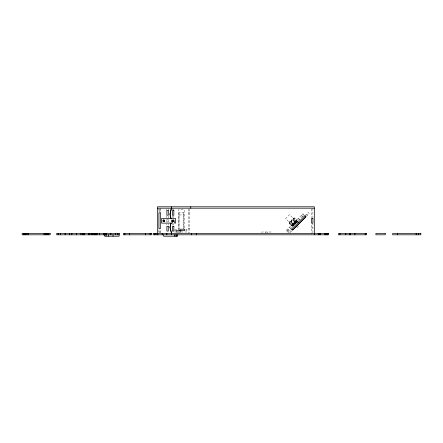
<?xml version="1.0" encoding="UTF-8"?>
<svg xmlns="http://www.w3.org/2000/svg" width="443" height="443" viewBox="0 0 443 443"><rect width="100%" height="100%" fill="white"/><g stroke="black" fill="none" stroke-linecap="round" stroke-linejoin="round"><path stroke-width="0.33" stroke-dasharray="2.21 1.66" d="M289.201 222.48L289.318 223.361L291.189 225.288M171.231 222.148L171.541 220.802L171.231 219.451M171.231 222.059L171.541 220.802L171.231 219.54M289.318 222.198L289.218 223.466L291.084 225.387M291.212 220.304L291.212 221.467L293.083 223.394M289.213 222.297L289.5 221.954M293.266 218.194L293.083 219.595L294.955 221.522M293.742 225.376L292.751 224.385L293.416 225.038M295.553 223.571L294.556 222.58L295.215 223.244M295.636 223.482L294.75 222.386L295.409 223.05M297.242 221.882L298.671 222.956M290.896 224.523L295.514 219.905M296.605 219.866L290.924 225.553L291.25 225.886L296.937 220.199C294.866 215.553 290.237 219.064 294.85 221.627M292.308 226.146L291.826 225.31L292.485 225.974M294.202 224.252L293.72 223.416L294.373 224.08M294.639 223.815L293.814 223.322M295.309 223.145L294.65 222.486L295.808 223.311M296.345 222.115L295.68 221.456L296.666 222.447M297.081 221.373L296.422 220.714L297.995 222.707M297.181 221.279L296.522 220.614L298.759 222.868M287.297 231.423L303.937 214.783L302.946 213.797L286.305 230.438L288.288 232.414L291.588 229.114M292.817 226.301L291.721 225.415M294.9 224.219L293.914 223.222L294.861 224.252M296.583 222.536L295.487 221.65L296.411 222.707M304.895 215.807L308.195 212.507L309.186 213.498L305.886 216.799M290.137 232.542L292.579 230.105M296.921 227.746L299.097 225.565M291.289 220.165L292.696 219.983L294.623 221.854M289.401 222.059L289.744 221.771M293.404 218.111L294.567 218.117L296.838 220.298M289.639 221.877L290.907 221.777L293.144 223.992M289.921 221.76L290.802 221.877L293.072 224.064M158.91 209.129L160.311 209.129M158.91 210.154L160.311 210.154M158.91 211.555L160.311 211.555M178.989 229.02L178.989 212.629L183.751 212.629L183.751 228.333M188.325 212.906L189.726 212.906M179.033 214.966L183.701 214.966M166.878 219.634L168.279 219.634M166.878 221.965L168.279 221.965M311.518 227.569L312.919 227.569M188.325 228.738L189.726 228.738M174.525 229.203L178.573 229.203M185.755 229.203L186.924 229.203L186.924 232.005L181.53 232.005M174.437 230.604L175.877 230.604M185.578 230.604L186.924 230.604M158.91 231.445L160.311 231.445M174.437 232.005L175.6 232.005M271.177 232.005L261.835 232.005L261.835 233.406M158.91 232.475L160.311 232.475M306.545 214.157L307.536 215.148M302.453 214.29L303.438 215.281M301.461 215.281L303.438 217.264M298.355 218.382L300.337 220.365M297.613 221.506L298.864 222.763M297.236 221.218L297.574 221.544M297.353 221.771L294.196 218.582L289.572 223.206L292.745 226.367M296.987 221.472L296.328 220.808L296.982 221.478M297.319 221.805L298.565 223.062M295.188 220.232L289.572 214.622L285.613 218.582L291.223 224.197M295.786 221.35L296.732 222.386M295.592 221.544L296.406 222.713M294.789 221.688L295.121 222.015M295.066 222.07C292.995 217.419 288.371 220.93 292.978 223.494M294.689 221.788L294.966 222.17M295.481 223.643L294.457 222.679L295.11 223.344M294.639 224.479L293.615 223.521L294.54 224.579M292.917 223.56L293.249 223.887M293.809 225.304L292.862 224.274L293.515 224.944M293.587 225.537L292.563 224.573L293.216 225.238M293.482 225.642L292.662 224.474L293.321 225.138M293.072 226.046L291.92 225.216M292.02 225.116L292.973 226.146M291.023 225.454L291.356 225.78M289.44 227.298L290.431 228.289M287.789 228.948L290.763 231.922M286.798 229.939L289.772 232.913M312.919 208.193L312.919 217.779M312.919 232.835L312.919 223.82L311.518 223.837L311.518 234.148M311.518 208.836L311.518 217.779M267.207 232.005L267.207 233.406M265.806 232.005L265.806 233.406M189.726 208.874L189.726 232.725M188.325 208.874L188.325 233.406M184.216 227.896L184.216 209.594L178.518 209.594L178.518 229.928M183.701 212.629L183.701 228.97M179.033 212.629L179.033 228.97M173.85 208.775L173.85 209.943M173.85 215.807L173.85 217.646M173.85 223.338L173.85 225.177M172.449 208.775L172.449 209.943M172.449 215.807L172.449 217.646M172.449 223.953L172.449 225.177M168.279 208.775L168.279 209.943M168.279 215.857L168.279 223.106M168.279 223.765L168.279 225.083M166.878 208.775L166.878 210.525M166.878 215.857L166.878 223.106M166.878 223.765L166.878 225.083M160.311 208.193L160.311 212.197M160.311 232.741L160.311 230.044L158.91 230.044L158.91 233.406M158.91 208.193L158.91 212.197M297.286 221.173L296.622 220.514L297.275 221.179"/><path stroke-width="0.66" d="M171.076 222.823L170.001 227.547L171.541 233.406L171.541 234.807M171.541 206.792L170.001 214.495L171.076 218.908M170.926 223.322L170.001 227.104L171.541 233.406M171.541 208.193L170.001 214.052L171.076 218.776M291.588 229.114L304.895 215.752L305.886 216.743L292.579 230.05M157.509 208.193L314.32 208.193M172.449 220.099L173.85 220.099L173.85 221.5L172.449 221.5M304.895 215.807L305.886 216.799L292.579 230.105L291.588 229.059M173.833 220.791L174.692 223.122L175.55 223.122L175.55 218.454L161.545 218.454L161.545 223.122L172.432 223.122L172.449 220.564M418.513 233.406L418.513 234.807M416.182 233.406L416.182 234.807M397.365 233.406L397.365 234.807M365.176 233.406L365.176 234.807M354.904 233.406L354.904 234.807M350.236 233.406L350.236 234.807M349.538 233.406L349.538 234.807M345.8 233.406L345.8 234.807M339.964 233.406L339.964 234.807M327.693 233.406L327.693 234.807M327.233 233.406L327.233 234.807M326.292 233.406L326.292 234.807M325.832 233.406L325.832 234.807M324.891 233.406L324.891 234.807M320.195 233.406L320.195 234.807M319.204 233.406L319.253 234.807M318.262 233.406L318.262 234.807M314.32 234.807L314.32 206.792L157.509 206.792L157.509 234.807M196.266 233.406L196.266 234.807M191.592 233.406L191.592 234.807M190.772 206.792L190.772 208.193M180.855 230.604L180.855 232.005L176.187 232.005L176.187 230.604L184.593 230.604L184.593 229.203L179.919 229.203L179.919 230.604M177.643 234.807L177.643 236.208L163.639 236.208L163.639 234.807M176.785 234.807L176.785 236.208M175.926 234.807L175.926 236.208M174.525 234.807L174.525 236.208M166.856 233.406L166.856 234.807M162.188 233.406L162.188 234.807M157.824 233.406L157.824 234.807M155.942 233.406L155.942 234.807M154.546 233.406L154.546 234.807M150.088 233.406L150.088 234.807M145.42 233.406L145.42 234.807M129.589 233.406L129.589 234.807M124.876 233.406L124.876 234.807M119.101 234.807L119.101 236.208L104.626 236.208L104.626 234.807M117.871 233.406L117.871 234.807M115.534 233.406L115.534 234.807M113.031 234.807L113.031 236.208M110.866 233.406L110.866 234.807M108.363 234.807L108.363 236.208M106.569 233.406L106.569 234.807M106.431 233.406L106.431 234.807M106.027 234.807L106.027 236.208M105.966 233.406L105.966 234.807M104.565 233.406L104.565 234.807M104.094 233.406L104.094 234.807M103.955 233.406L103.955 234.807M99.658 233.406L99.658 234.807M96.873 233.406L96.873 234.807M96.856 233.406L96.856 234.807M95.455 233.406L95.455 234.807M94.99 233.406L94.99 234.807M94.542 233.406L94.542 234.807M94.165 233.406L94.165 234.807M94.054 233.406L94.054 234.807M92.653 233.406L92.653 234.807M91.252 233.406L91.252 234.807M89.874 233.406L89.874 234.807M88.473 233.406L88.473 234.807M84.718 233.406L84.718 234.807M83.799 233.406L83.799 234.807M83.317 233.406L83.317 234.807M82.398 233.406L82.398 234.807M80.98 233.406L80.98 234.807M76.312 233.406L76.312 234.807M71.877 233.406L71.877 234.807M69.545 233.406L69.545 234.807M65.11 233.406L65.11 234.807M60.436 233.406L60.436 234.807M58.105 233.406L58.105 234.807M48.763 233.406L48.763 234.807M47.833 233.406L47.833 234.807M46.803 233.406L46.803 234.807M45.402 233.406L45.402 234.807M44.095 233.406L44.095 234.807M28.219 233.406L28.219 234.807M26.912 233.406L26.912 234.807M25.511 233.406L25.511 234.807M24.487 233.406L24.487 234.807M23.551 233.406L23.551 234.807M163.09 221.223A0.775 0.775 0 0 1 163.766 220.11A0.775 0.775 0 0 1 164.491 221.19A0.775 0.775 0 0 1 163.201 221.389M168.279 210.525L166.878 210.525L166.878 215.198L168.279 215.198L168.279 210.525M173.85 210.525L172.449 210.525L172.449 215.198L173.85 215.198L173.85 210.525M160.311 212.861L158.91 212.861L158.91 228.738L160.311 228.738L160.311 212.861M312.919 218.465L311.518 218.465L311.518 223.134L312.919 223.134L312.919 218.465M168.296 226.401L166.878 226.401L166.878 231.074L168.296 231.074L168.279 226.401M173.85 226.401L172.449 226.401L172.449 231.074L173.85 231.074L173.85 226.401M50.164 233.406L22.15 233.406L22.15 234.807L50.164 234.807L50.164 233.406M119.272 233.406L56.704 233.406L56.704 234.807L119.272 234.807L119.272 233.406M151.489 233.406L123.475 233.406L123.475 234.807L151.489 234.807L151.489 233.406M328.634 233.406L153.145 233.406L153.145 234.807L328.634 234.807L328.634 233.406M366.577 233.406L338.563 233.406L338.563 234.807L366.577 234.807L366.577 233.406M385.233 233.406L375.891 233.406L375.891 234.807L385.233 234.807L385.233 233.406M420.85 233.406L392.692 233.406L392.692 234.807L420.85 234.807L420.85 233.406M172.654 221.295A0.698 0.698 0 0 0 173.828 220.979A0.698 0.698 0 0 0 172.969 220.121A0.698 0.698 0 0 0 172.654 221.295M163.445 221.395A0.698 0.698 0 0 0 164.497 220.791A0.698 0.698 0 0 0 163.445 220.182A0.698 0.698 0 0 0 163.445 221.395M163.528 221.301A0.698 0.698 0 0 0 164.574 220.697A0.698 0.698 0 0 0 163.528 220.088A0.698 0.698 0 0 0 163.528 221.301"/></g></svg>
